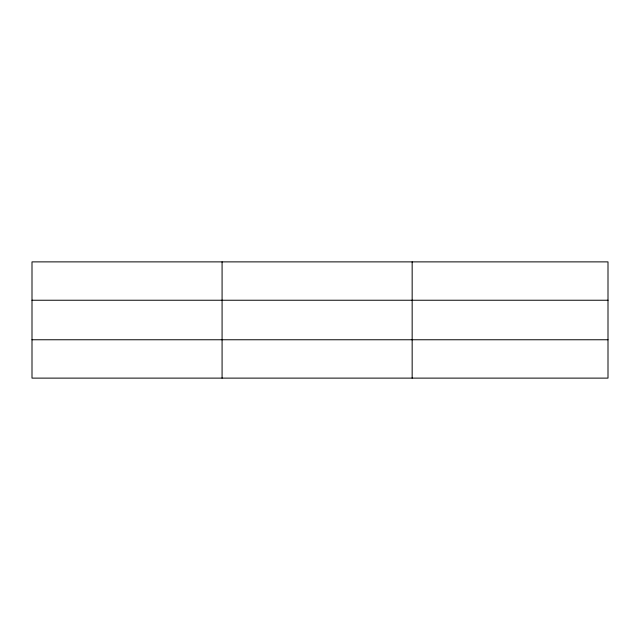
<?xml version="1.0" encoding="UTF-8"?>
<svg xmlns="http://www.w3.org/2000/svg" width="640" height="640" viewBox="0 0 640 640"><rect width="100%" height="100%" fill="white"/><g stroke="black" fill="none" stroke-linecap="round" stroke-linejoin="round"><path stroke-width="0.96" d="M222.08 261.88L222.08 378.12M412.16 261.88L412.16 378.12M608 300.24L608 261.88L32 261.88L32 378.12L608 378.12L608 300.24L32 300.24M32 339.76L608 339.76"/></g></svg>
